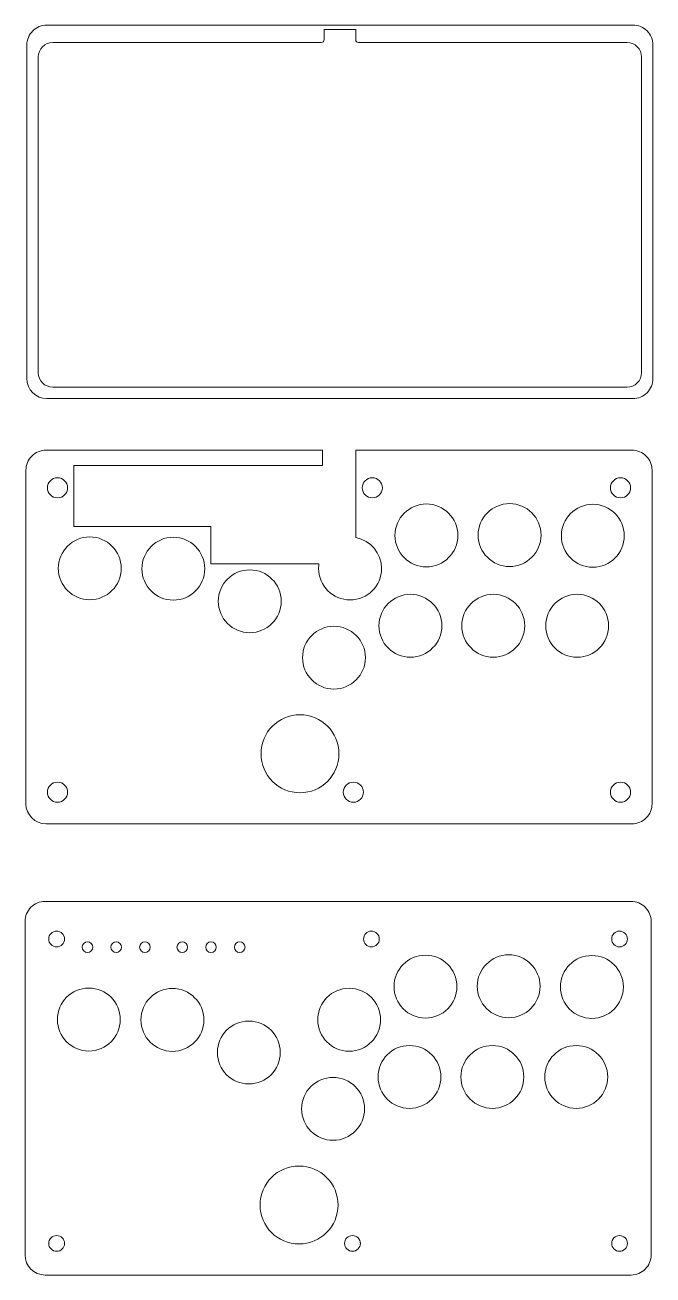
# Model space of a CAD drawing. Header units: millimetres. Extents: x 255 to 531, y -575 to 202.
# Drawn here: x 283.7 to 502.3, y -574.6 to -139.3 of the extents above; entities that cross this region are included whole.
import ezdxf

# ---------------------------------------------------------------- set-up
doc = ezdxf.new("R2010")
doc.units = ezdxf.units.MM
doc.header["$MEASUREMENT"] = 0
doc.layers.add('Layer 1', color=7, linetype='Continuous')

msp = doc.modelspace()

# ---------------------------------------------------------------- linework, layer by layer
at = {"layer": 'Layer 1', "lineweight": 9}
for points, knots in [([(502.3035, -146.3444), (502.3035, -144.4879), (501.566, -142.7074), (500.2532, -141.3947), (498.9405, -140.0819), (497.16, -139.3444), (495.3035, -139.3444), (495.3035, -139.3444), (291.3035, -139.3444), (291.3035, -139.3444), (289.447, -139.3444), (287.6665, -140.0819), (286.3538, -141.3947), (285.041, -142.7074), (284.3035, -144.4879), (284.3035, -146.3444), (284.3035, -146.3444), (284.3035, -262.4444), (284.3035, -262.4444), (284.3035, -262.4444), (284.3035, -262.4444), (284.3035, -262.4444), (284.3035, -266.3104), (287.4375, -269.4444), (291.3035, -269.4444), (291.3035, -269.4444), (495.3035, -269.4444), (495.3035, -269.4444), (497.16, -269.4444), (498.9405, -268.7069), (500.2532, -267.3941), (501.566, -266.0814), (502.3035, -264.3009), (502.3035, -262.4444), (502.3035, -262.4444), (502.3035, -146.3444), (502.3035, -146.3444)], [0, 0, 0, 0, 0.08333333, 0.08333333, 0.08333333, 0.16666667, 0.16666667, 0.16666667, 0.25, 0.25, 0.25, 0.33333333, 0.33333333, 0.33333333, 0.41666667, 0.41666667, 0.41666667, 0.5, 0.5, 0.5, 0.58333333, 0.58333333, 0.58333333, 0.66666667, 0.66666667, 0.66666667, 0.75, 0.75, 0.75, 0.83333333, 0.83333333, 0.83333333, 0.91666667, 0.91666667, 0.91666667, 1, 1, 1, 1]), ([(398.8035, -140.9444), (398.8035, -140.9444), (398.8035, -144.4444), (398.8035, -144.4444), (398.8035, -144.9967), (399.2512, -145.4444), (399.8035, -145.4444), (399.8035, -145.4444), (493.3035, -145.4444), (493.3035, -145.4444), (494.6296, -145.4444), (495.9014, -145.9712), (496.839, -146.9089), (497.7767, -147.8465), (498.3035, -149.1183), (498.3035, -150.4444), (498.3035, -150.4444), (498.3035, -260.4444), (498.3035, -260.4444), (498.3035, -261.7705), (497.7767, -263.0423), (496.839, -263.9799), (495.9014, -264.9176), (494.6296, -265.4444), (493.3035, -265.4444), (493.3035, -265.4444), (293.3035, -265.4444), (293.3035, -265.4444), (290.5421, -265.4444), (288.3035, -263.2058), (288.3035, -260.4444), (288.3035, -260.4444), (288.3035, -150.4444), (288.3035, -150.4444), (288.3035, -149.1183), (288.8303, -147.8465), (289.768, -146.9089), (290.7056, -145.9712), (291.9774, -145.4444), (293.3035, -145.4444), (293.3035, -145.4444), (386.8035, -145.4444), (386.8035, -145.4444), (387.0687, -145.4444), (387.3231, -145.339), (387.5106, -145.1515), (387.6981, -144.964), (387.8035, -144.7096), (387.8035, -144.4444), (387.8035, -144.4444), (387.8035, -140.9444), (387.8035, -140.9444), (387.8035, -140.9444), (398.8035, -140.9444), (398.8035, -140.9444)], [0, 0, 0, 0, 0.05555556, 0.05555556, 0.05555556, 0.11111111, 0.11111111, 0.11111111, 0.16666667, 0.16666667, 0.16666667, 0.22222222, 0.22222222, 0.22222222, 0.27777778, 0.27777778, 0.27777778, 0.33333333, 0.33333333, 0.33333333, 0.38888889, 0.38888889, 0.38888889, 0.44444444, 0.44444444, 0.44444444, 0.5, 0.5, 0.5, 0.55555556, 0.55555556, 0.55555556, 0.61111111, 0.61111111, 0.61111111, 0.66666667, 0.66666667, 0.66666667, 0.72222222, 0.72222222, 0.72222222, 0.77777778, 0.77777778, 0.77777778, 0.83333333, 0.83333333, 0.83333333, 0.88888889, 0.88888889, 0.88888889, 0.94444444, 0.94444444, 0.94444444, 1, 1, 1, 1]), ([(386.0193, -326.9649), (386.0193, -326.9649), (382.5914, -326.9649), (382.5914, -326.9649), (382.5914, -326.9649), (374.3159, -326.9649), (374.3159, -326.9649), (374.3159, -326.9649), (348.375, -326.9649), (348.375, -326.9649), (348.375, -326.9649), (348.375, -313.9628), (348.375, -313.9628), (348.375, -313.9628), (300.6376, -313.9628), (300.6376, -313.9628), (300.6376, -313.9628), (300.6376, -292.701), (300.6376, -292.701), (300.6376, -292.701), (387.2485, -292.701), (387.2485, -292.701), (387.2485, -292.701), (387.2485, -287.4006), (387.2485, -287.4006), (387.2485, -287.4006), (290.9865, -287.4006), (290.9865, -287.4006), (289.13, -287.4006), (287.3495, -288.1381), (286.0368, -289.4509), (284.724, -290.7636), (283.9865, -292.5441), (283.9865, -294.4006), (283.9865, -294.4006), (283.9865, -410.5006), (283.9865, -410.5006)], [0, 0, 0, 0, 0.08333333, 0.08333333, 0.08333333, 0.16666667, 0.16666667, 0.16666667, 0.25, 0.25, 0.25, 0.33333333, 0.33333333, 0.33333333, 0.41666667, 0.41666667, 0.41666667, 0.5, 0.5, 0.5, 0.58333333, 0.58333333, 0.58333333, 0.66666667, 0.66666667, 0.66666667, 0.75, 0.75, 0.75, 0.83333333, 0.83333333, 0.83333333, 0.91666667, 0.91666667, 0.91666667, 1, 1, 1, 1]), ([(283.9865, -410.5006), (283.9865, -414.3666), (287.1205, -417.5006), (290.9865, -417.5006), (290.9865, -417.5006), (494.9865, -417.5006), (494.9865, -417.5006), (496.843, -417.5006), (498.6235, -416.7631), (499.9362, -415.4503), (501.249, -414.1376), (501.9865, -412.3571), (501.9865, -410.5006), (501.9865, -410.5006), (501.9865, -294.4006), (501.9865, -294.4006), (501.9865, -292.5441), (501.249, -290.7636), (499.9362, -289.4509), (498.6235, -288.1381), (496.843, -287.4006), (494.9865, -287.4006), (494.9865, -287.4006), (398.8753, -287.4006), (398.8753, -287.4006), (398.8753, -287.4006), (398.8753, -293.061), (398.8753, -293.061), (398.8753, -293.061), (398.8753, -297.1891), (398.8753, -297.1891), (398.8753, -297.1891), (398.8753, -303.8208), (398.8753, -303.8208), (398.8753, -303.8208), (398.8753, -310.4526), (398.8753, -310.4526), (398.8753, -310.4526), (398.8753, -317.8481), (398.8753, -317.8481)], [0, 0, 0, 0, 0.07692308, 0.07692308, 0.07692308, 0.15384615, 0.15384615, 0.15384615, 0.23076923, 0.23076923, 0.23076923, 0.30769231, 0.30769231, 0.30769231, 0.38461538, 0.38461538, 0.38461538, 0.46153846, 0.46153846, 0.46153846, 0.53846154, 0.53846154, 0.53846154, 0.61538462, 0.61538462, 0.61538462, 0.69230769, 0.69230769, 0.69230769, 0.76923077, 0.76923077, 0.76923077, 0.84615385, 0.84615385, 0.84615385, 0.92307692, 0.92307692, 0.92307692, 1, 1, 1, 1]), ([(298.4865, -300.5006), (298.4865, -298.5676), (296.9195, -297.0006), (294.9865, -297.0006), (293.0535, -297.0006), (291.4865, -298.5676), (291.4865, -300.5006), (291.4865, -302.4336), (293.0535, -304.0006), (294.9865, -304.0006), (296.9195, -304.0006), (298.4865, -302.4336), (298.4865, -300.5006)], [0, 0, 0, 0, 0.25, 0.25, 0.25, 0.5, 0.5, 0.5, 0.75, 0.75, 0.75, 1, 1, 1, 1]), ([(408.0865, -300.5006), (408.0865, -298.5676), (406.5195, -297.0006), (404.5865, -297.0006), (402.6535, -297.0006), (401.0865, -298.5676), (401.0865, -300.5006), (401.0865, -302.4336), (402.6535, -304.0006), (404.5865, -304.0006), (406.5195, -304.0006), (408.0865, -302.4336), (408.0865, -300.5006)], [0, 0, 0, 0, 0.25, 0.25, 0.25, 0.5, 0.5, 0.5, 0.75, 0.75, 0.75, 1, 1, 1, 1]), ([(494.4865, -300.5006), (494.4865, -298.5676), (492.9195, -297.0006), (490.9865, -297.0006), (489.0535, -297.0006), (487.4865, -298.5676), (487.4865, -300.5006), (487.4865, -302.4336), (489.0535, -304.0006), (490.9865, -304.0006), (492.9195, -304.0006), (494.4865, -302.4336), (494.4865, -300.5006)], [0, 0, 0, 0, 0.25, 0.25, 0.25, 0.5, 0.5, 0.5, 0.75, 0.75, 0.75, 1, 1, 1, 1]), ([(434.3565, -317.0806), (434.3565, -311.0331), (429.454, -306.1306), (423.4065, -306.1306), (417.359, -306.1306), (412.4565, -311.0331), (412.4565, -317.0806), (412.4565, -323.1281), (417.3589, -328.0306), (423.4065, -328.0306), (429.454, -328.0306), (434.3565, -323.1282), (434.3565, -317.0807), (434.3565, -317.0807), (434.3565, -317.0806), (434.3565, -317.0806)], [0, 0, 0, 0, 0.2, 0.2, 0.2, 0.4, 0.4, 0.4, 0.6, 0.6, 0.6, 0.8, 0.8, 0.8, 1, 1, 1, 1]), ([(463.3265, -316.9606), (463.3265, -310.9131), (458.424, -306.0106), (452.3765, -306.0106), (446.329, -306.0106), (441.4265, -310.9131), (441.4265, -316.9606), (441.4265, -323.0081), (446.3289, -327.9106), (452.3765, -327.9106), (458.424, -327.9106), (463.3265, -323.0082), (463.3265, -316.9607), (463.3265, -316.9607), (463.3265, -316.9606), (463.3265, -316.9606)], [0, 0, 0, 0, 0.2, 0.2, 0.2, 0.4, 0.4, 0.4, 0.6, 0.6, 0.6, 0.8, 0.8, 0.8, 1, 1, 1, 1]), ([(492.2965, -317.2006), (492.2965, -311.1531), (487.394, -306.2506), (481.3465, -306.2506), (475.299, -306.2506), (470.3965, -311.1531), (470.3965, -317.2006), (470.3965, -323.2481), (475.2989, -328.1506), (481.3465, -328.1506), (487.394, -328.1506), (492.2965, -323.2482), (492.2965, -317.2007), (492.2965, -317.2007), (492.2965, -317.2006), (492.2965, -317.2006)], [0, 0, 0, 0, 0.2, 0.2, 0.2, 0.4, 0.4, 0.4, 0.6, 0.6, 0.6, 0.8, 0.8, 0.8, 1, 1, 1, 1]), ([(317.1615, -328.5506), (317.1615, -322.5031), (312.259, -317.6006), (306.2115, -317.6006), (300.164, -317.6006), (295.2615, -322.5031), (295.2615, -328.5506), (295.2615, -334.5981), (300.1639, -339.5006), (306.2115, -339.5006), (312.259, -339.5006), (317.1615, -334.5982), (317.1615, -328.5507), (317.1615, -328.5507), (317.1615, -328.5506), (317.1615, -328.5506)], [0, 0, 0, 0, 0.2, 0.2, 0.2, 0.4, 0.4, 0.4, 0.6, 0.6, 0.6, 0.8, 0.8, 0.8, 1, 1, 1, 1]), ([(346.2565, -328.6706), (346.2565, -322.6231), (341.354, -317.7206), (335.3065, -317.7206), (329.259, -317.7206), (324.3565, -322.6231), (324.3565, -328.6706), (324.3565, -334.7181), (329.2589, -339.6206), (335.3065, -339.6206), (341.354, -339.6206), (346.2565, -334.7182), (346.2565, -328.6707), (346.2565, -328.6707), (346.2565, -328.6706), (346.2565, -328.6706)], [0, 0, 0, 0, 0.2, 0.2, 0.2, 0.4, 0.4, 0.4, 0.6, 0.6, 0.6, 0.8, 0.8, 0.8, 1, 1, 1, 1]), ([(398.8752, -317.8482), (403.9534, -318.7995), (407.7965, -323.2563), (407.7965, -328.6106), (407.7965, -334.6582), (402.894, -339.5606), (396.8465, -339.5606), (390.7989, -339.5606), (385.8965, -334.6581), (385.8965, -328.6106), (385.8965, -328.0512), (385.9384, -327.5017), (386.0194, -326.9649)], [0, 0, 0, 0, 0.25, 0.25, 0.25, 0.5, 0.5, 0.5, 0.75, 0.75, 0.75, 1, 1, 1, 1]), ([(372.8565, -340.0206), (372.8565, -333.9731), (367.954, -329.0706), (361.9065, -329.0706), (355.859, -329.0706), (350.9565, -333.9731), (350.9565, -340.0206), (350.9565, -346.0681), (355.8589, -350.9706), (361.9065, -350.9706), (367.954, -350.9706), (372.8565, -346.0682), (372.8565, -340.0207), (372.8565, -340.0207), (372.8565, -340.0206), (372.8565, -340.0206)], [0, 0, 0, 0, 0.2, 0.2, 0.2, 0.4, 0.4, 0.4, 0.6, 0.6, 0.6, 0.8, 0.8, 0.8, 1, 1, 1, 1]), ([(428.7965, -348.5406), (428.7965, -342.4931), (423.894, -337.5906), (417.8465, -337.5906), (411.799, -337.5906), (406.8965, -342.4931), (406.8965, -348.5406), (406.8965, -354.5881), (411.7989, -359.4906), (417.8465, -359.4906), (423.894, -359.4906), (428.7965, -354.5882), (428.7965, -348.5407), (428.7965, -348.5407), (428.7965, -348.5406), (428.7965, -348.5406)], [0, 0, 0, 0, 0.2, 0.2, 0.2, 0.4, 0.4, 0.4, 0.6, 0.6, 0.6, 0.8, 0.8, 0.8, 1, 1, 1, 1]), ([(457.6465, -348.5406), (457.6465, -342.4931), (452.744, -337.5906), (446.6965, -337.5906), (440.649, -337.5906), (435.7465, -342.4931), (435.7465, -348.5406), (435.7465, -354.5881), (440.6489, -359.4906), (446.6965, -359.4906), (452.744, -359.4906), (457.6465, -354.5882), (457.6465, -348.5407), (457.6465, -348.5407), (457.6465, -348.5406), (457.6465, -348.5406)], [0, 0, 0, 0, 0.2, 0.2, 0.2, 0.4, 0.4, 0.4, 0.6, 0.6, 0.6, 0.8, 0.8, 0.8, 1, 1, 1, 1]), ([(486.8565, -348.5406), (486.8565, -342.4931), (481.954, -337.5906), (475.9065, -337.5906), (469.859, -337.5906), (464.9565, -342.4931), (464.9565, -348.5406), (464.9565, -354.5881), (469.8589, -359.4906), (475.9065, -359.4906), (481.954, -359.4906), (486.8565, -354.5882), (486.8565, -348.5407), (486.8565, -348.5407), (486.8565, -348.5406), (486.8565, -348.5406)], [0, 0, 0, 0, 0.2, 0.2, 0.2, 0.4, 0.4, 0.4, 0.6, 0.6, 0.6, 0.8, 0.8, 0.8, 1, 1, 1, 1]), ([(402.1865, -359.6506), (402.1865, -353.6031), (397.284, -348.7006), (391.2365, -348.7006), (385.189, -348.7006), (380.2865, -353.6031), (380.2865, -359.6506), (380.2865, -365.6981), (385.1889, -370.6006), (391.2365, -370.6006), (397.284, -370.6006), (402.1865, -365.6982), (402.1865, -359.6507), (402.1865, -359.6507), (402.1865, -359.6506), (402.1865, -359.6506)], [0, 0, 0, 0, 0.2, 0.2, 0.2, 0.4, 0.4, 0.4, 0.6, 0.6, 0.6, 0.8, 0.8, 0.8, 1, 1, 1, 1]), ([(392.9815, -393.1206), (392.9815, -385.6233), (386.9038, -379.5456), (379.4065, -379.5456), (371.9093, -379.5456), (365.8315, -385.6233), (365.8315, -393.1206), (365.8315, -400.6178), (371.9092, -406.6956), (379.4064, -406.6956), (386.9037, -406.6956), (392.9815, -400.6179), (392.9815, -393.1207), (392.9815, -393.1207), (392.9815, -393.1206), (392.9815, -393.1206)], [0, 0, 0, 0, 0.2, 0.2, 0.2, 0.4, 0.4, 0.4, 0.6, 0.6, 0.6, 0.8, 0.8, 0.8, 1, 1, 1, 1]), ([(298.4865, -406.5006), (298.4865, -404.5676), (296.9195, -403.0006), (294.9865, -403.0006), (293.0535, -403.0006), (291.4865, -404.5676), (291.4865, -406.5006), (291.4865, -408.4336), (293.0535, -410.0006), (294.9865, -410.0006), (296.9195, -410.0006), (298.4865, -408.4336), (298.4865, -406.5006)], [0, 0, 0, 0, 0.25, 0.25, 0.25, 0.5, 0.5, 0.5, 0.75, 0.75, 0.75, 1, 1, 1, 1]), ([(401.4865, -406.5006), (401.4865, -404.5676), (399.9195, -403.0006), (397.9865, -403.0006), (396.0535, -403.0006), (394.4865, -404.5676), (394.4865, -406.5006), (394.4865, -408.4336), (396.0535, -410.0006), (397.9865, -410.0006), (399.9195, -410.0006), (401.4865, -408.4336), (401.4865, -406.5006)], [0, 0, 0, 0, 0.25, 0.25, 0.25, 0.5, 0.5, 0.5, 0.75, 0.75, 0.75, 1, 1, 1, 1]), ([(494.4865, -406.5006), (494.4865, -404.5676), (492.9195, -403.0006), (490.9865, -403.0006), (489.0535, -403.0006), (487.4865, -404.5676), (487.4865, -406.5006), (487.4865, -408.4336), (489.0535, -410.0006), (490.9865, -410.0006), (492.9195, -410.0006), (494.4865, -408.4336), (494.4865, -406.5006)], [0, 0, 0, 0, 0.25, 0.25, 0.25, 0.5, 0.5, 0.5, 0.75, 0.75, 0.75, 1, 1, 1, 1]), ([(494.668, -444.5216), (496.5245, -444.5216), (498.305, -445.2591), (499.6177, -446.5719), (500.9305, -447.8846), (501.668, -449.6651), (501.668, -451.5216), (501.668, -451.5216), (501.668, -567.6216), (501.668, -567.6216), (501.668, -569.4781), (500.9305, -571.2586), (499.6177, -572.5713), (498.305, -573.8841), (496.5245, -574.6216), (494.668, -574.6216), (494.668, -574.6216), (290.668, -574.6216), (290.668, -574.6216), (286.802, -574.6216), (283.668, -571.4876), (283.668, -567.6216), (283.668, -567.6216), (283.668, -451.5216), (283.668, -451.5216), (283.668, -449.6651), (284.4055, -447.8846), (285.7183, -446.5719), (287.031, -445.2591), (288.8115, -444.5216), (290.668, -444.5216), (290.668, -444.5216), (494.668, -444.5216), (494.668, -444.5216)], [0, 0, 0, 0, 0.09090909, 0.09090909, 0.09090909, 0.18181818, 0.18181818, 0.18181818, 0.27272727, 0.27272727, 0.27272727, 0.36363636, 0.36363636, 0.36363636, 0.45454545, 0.45454545, 0.45454545, 0.54545455, 0.54545455, 0.54545455, 0.63636364, 0.63636364, 0.63636364, 0.72727273, 0.72727273, 0.72727273, 0.81818182, 0.81818182, 0.81818182, 0.90909091, 0.90909091, 0.90909091, 1, 1, 1, 1]), ([(297.418, -457.6216), (297.418, -456.1028), (296.1868, -454.8716), (294.668, -454.8716), (293.1492, -454.8716), (291.918, -456.1028), (291.918, -457.6216), (291.918, -459.1404), (293.1492, -460.3716), (294.668, -460.3716), (296.1868, -460.3716), (297.418, -459.1404), (297.418, -457.6216)], [0, 0, 0, 0, 0.25, 0.25, 0.25, 0.5, 0.5, 0.5, 0.75, 0.75, 0.75, 1, 1, 1, 1]), ([(407.018, -457.6216), (407.018, -456.1028), (405.7868, -454.8716), (404.268, -454.8716), (402.7492, -454.8716), (401.518, -456.1028), (401.518, -457.6216), (401.518, -459.1404), (402.7492, -460.3716), (404.268, -460.3716), (405.7868, -460.3716), (407.018, -459.1404), (407.018, -457.6216)], [0, 0, 0, 0, 0.25, 0.25, 0.25, 0.5, 0.5, 0.5, 0.75, 0.75, 0.75, 1, 1, 1, 1]), ([(493.418, -457.6216), (493.418, -456.1028), (492.1868, -454.8716), (490.668, -454.8716), (489.1492, -454.8716), (487.918, -456.1028), (487.918, -457.6216), (487.918, -459.1404), (489.1492, -460.3716), (490.668, -460.3716), (492.1868, -460.3716), (493.418, -459.1404), (493.418, -457.6216)], [0, 0, 0, 0, 0.25, 0.25, 0.25, 0.5, 0.5, 0.5, 0.75, 0.75, 0.75, 1, 1, 1, 1]), ([(307.268, -460.4716), (307.268, -459.4499), (306.4397, -458.6216), (305.418, -458.6216), (304.3963, -458.6216), (303.568, -459.4499), (303.568, -460.4716), (303.568, -461.4933), (304.3963, -462.3216), (305.418, -462.3216), (306.4397, -462.3216), (307.268, -461.4933), (307.268, -460.4716)], [0, 0, 0, 0, 0.25, 0.25, 0.25, 0.5, 0.5, 0.5, 0.75, 0.75, 0.75, 1, 1, 1, 1]), ([(317.268, -460.4716), (317.268, -459.4499), (316.4397, -458.6216), (315.418, -458.6216), (314.3963, -458.6216), (313.568, -459.4499), (313.568, -460.4716), (313.568, -461.4933), (314.3963, -462.3216), (315.418, -462.3216), (316.4397, -462.3216), (317.268, -461.4933), (317.268, -460.4716)], [0, 0, 0, 0, 0.25, 0.25, 0.25, 0.5, 0.5, 0.5, 0.75, 0.75, 0.75, 1, 1, 1, 1]), ([(327.268, -460.4716), (327.268, -459.4499), (326.4397, -458.6216), (325.418, -458.6216), (324.3963, -458.6216), (323.568, -459.4499), (323.568, -460.4716), (323.568, -461.4933), (324.3963, -462.3216), (325.418, -462.3216), (326.4397, -462.3216), (327.268, -461.4933), (327.268, -460.4716)], [0, 0, 0, 0, 0.25, 0.25, 0.25, 0.5, 0.5, 0.5, 0.75, 0.75, 0.75, 1, 1, 1, 1]), ([(340.268, -460.4716), (340.268, -459.4499), (339.4397, -458.6216), (338.418, -458.6216), (337.3963, -458.6216), (336.568, -459.4499), (336.568, -460.4716), (336.568, -461.4933), (337.3963, -462.3216), (338.418, -462.3216), (339.4397, -462.3216), (340.268, -461.4933), (340.268, -460.4716)], [0, 0, 0, 0, 0.25, 0.25, 0.25, 0.5, 0.5, 0.5, 0.75, 0.75, 0.75, 1, 1, 1, 1]), ([(350.268, -460.4716), (350.268, -459.4499), (349.4397, -458.6216), (348.418, -458.6216), (347.3963, -458.6216), (346.568, -459.4499), (346.568, -460.4716), (346.568, -461.4933), (347.3963, -462.3216), (348.418, -462.3216), (349.4397, -462.3216), (350.268, -461.4933), (350.268, -460.4716)], [0, 0, 0, 0, 0.25, 0.25, 0.25, 0.5, 0.5, 0.5, 0.75, 0.75, 0.75, 1, 1, 1, 1]), ([(360.268, -460.4716), (360.268, -459.4499), (359.4397, -458.6216), (358.418, -458.6216), (357.3963, -458.6216), (356.568, -459.4499), (356.568, -460.4716), (356.568, -461.4933), (357.3963, -462.3216), (358.418, -462.3216), (359.4397, -462.3216), (360.268, -461.4933), (360.268, -460.4716)], [0, 0, 0, 0, 0.25, 0.25, 0.25, 0.5, 0.5, 0.5, 0.75, 0.75, 0.75, 1, 1, 1, 1]), ([(434.038, -474.2016), (434.038, -468.1541), (429.1355, -463.2516), (423.088, -463.2516), (417.0405, -463.2516), (412.138, -468.1541), (412.138, -474.2016), (412.138, -480.2491), (417.0404, -485.1516), (423.088, -485.1516), (429.1355, -485.1516), (434.038, -480.2492), (434.038, -474.2016)], [0, 0, 0, 0, 0.25, 0.25, 0.25, 0.5, 0.5, 0.5, 0.75, 0.75, 0.75, 1, 1, 1, 1]), ([(463.008, -474.0816), (463.008, -468.0341), (458.1055, -463.1316), (452.058, -463.1316), (446.0105, -463.1316), (441.108, -468.0341), (441.108, -474.0816), (441.108, -480.1291), (446.0104, -485.0316), (452.058, -485.0316), (458.1055, -485.0316), (463.008, -480.1292), (463.008, -474.0816)], [0, 0, 0, 0, 0.25, 0.25, 0.25, 0.5, 0.5, 0.5, 0.75, 0.75, 0.75, 1, 1, 1, 1]), ([(491.978, -474.3216), (491.978, -468.2741), (487.0755, -463.3716), (481.028, -463.3716), (474.9805, -463.3716), (470.078, -468.2741), (470.078, -474.3216), (470.078, -480.3691), (474.9804, -485.2716), (481.028, -485.2716), (487.0755, -485.2716), (491.978, -480.3692), (491.978, -474.3216)], [0, 0, 0, 0, 0.25, 0.25, 0.25, 0.5, 0.5, 0.5, 0.75, 0.75, 0.75, 1, 1, 1, 1]), ([(316.843, -485.6716), (316.843, -479.6241), (311.9405, -474.7216), (305.893, -474.7216), (299.8455, -474.7216), (294.943, -479.6241), (294.943, -485.6716), (294.943, -491.7191), (299.8454, -496.6216), (305.893, -496.6216), (311.9405, -496.6216), (316.843, -491.7192), (316.843, -485.6716)], [0, 0, 0, 0, 0.25, 0.25, 0.25, 0.5, 0.5, 0.5, 0.75, 0.75, 0.75, 1, 1, 1, 1]), ([(345.938, -485.7916), (345.938, -479.7441), (341.0355, -474.8416), (334.988, -474.8416), (328.9405, -474.8416), (324.038, -479.7441), (324.038, -485.7916), (324.038, -491.8391), (328.9404, -496.7416), (334.988, -496.7416), (341.0355, -496.7416), (345.938, -491.8392), (345.938, -485.7916)], [0, 0, 0, 0, 0.25, 0.25, 0.25, 0.5, 0.5, 0.5, 0.75, 0.75, 0.75, 1, 1, 1, 1]), ([(407.478, -485.7316), (407.478, -479.6841), (402.5755, -474.7816), (396.528, -474.7816), (390.4805, -474.7816), (385.578, -479.6841), (385.578, -485.7316), (385.578, -491.7791), (390.4804, -496.6816), (396.528, -496.6816), (402.5755, -496.6816), (407.478, -491.7792), (407.478, -485.7316)], [0, 0, 0, 0, 0.25, 0.25, 0.25, 0.5, 0.5, 0.5, 0.75, 0.75, 0.75, 1, 1, 1, 1]), ([(372.538, -497.1416), (372.538, -491.0941), (367.6355, -486.1916), (361.588, -486.1916), (355.5405, -486.1916), (350.638, -491.0941), (350.638, -497.1416), (350.638, -503.1891), (355.5404, -508.0916), (361.588, -508.0916), (367.6355, -508.0916), (372.538, -503.1892), (372.538, -497.1416)], [0, 0, 0, 0, 0.25, 0.25, 0.25, 0.5, 0.5, 0.5, 0.75, 0.75, 0.75, 1, 1, 1, 1]), ([(428.478, -505.6616), (428.478, -499.6141), (423.5755, -494.7116), (417.528, -494.7116), (411.4805, -494.7116), (406.578, -499.6141), (406.578, -505.6616), (406.578, -511.7091), (411.4804, -516.6116), (417.528, -516.6116), (423.5755, -516.6116), (428.478, -511.7092), (428.478, -505.6616)], [0, 0, 0, 0, 0.25, 0.25, 0.25, 0.5, 0.5, 0.5, 0.75, 0.75, 0.75, 1, 1, 1, 1]), ([(457.328, -505.6616), (457.328, -499.6141), (452.4255, -494.7116), (446.378, -494.7116), (440.3305, -494.7116), (435.428, -499.6141), (435.428, -505.6616), (435.428, -511.7091), (440.3304, -516.6116), (446.378, -516.6116), (452.4255, -516.6116), (457.328, -511.7092), (457.328, -505.6616)], [0, 0, 0, 0, 0.25, 0.25, 0.25, 0.5, 0.5, 0.5, 0.75, 0.75, 0.75, 1, 1, 1, 1]), ([(486.538, -505.6616), (486.538, -499.6141), (481.6355, -494.7116), (475.588, -494.7116), (469.5405, -494.7116), (464.638, -499.6141), (464.638, -505.6616), (464.638, -511.7091), (469.5404, -516.6116), (475.588, -516.6116), (481.6355, -516.6116), (486.538, -511.7092), (486.538, -505.6616)], [0, 0, 0, 0, 0.25, 0.25, 0.25, 0.5, 0.5, 0.5, 0.75, 0.75, 0.75, 1, 1, 1, 1]), ([(401.868, -516.7716), (401.868, -510.7241), (396.9655, -505.8216), (390.918, -505.8216), (384.8705, -505.8216), (379.968, -510.7241), (379.968, -516.7716), (379.968, -522.8191), (384.8704, -527.7216), (390.918, -527.7216), (396.9655, -527.7216), (401.868, -522.8192), (401.868, -516.7716)], [0, 0, 0, 0, 0.25, 0.25, 0.25, 0.5, 0.5, 0.5, 0.75, 0.75, 0.75, 1, 1, 1, 1]), ([(392.663, -550.2416), (392.663, -542.7443), (386.5853, -536.6666), (379.088, -536.6666), (371.5908, -536.6666), (365.513, -542.7443), (365.513, -550.2416), (365.513, -557.7388), (371.5907, -563.8166), (379.0879, -563.8166), (386.5852, -563.8166), (392.663, -557.7389), (392.663, -550.2416)], [0, 0, 0, 0, 0.25, 0.25, 0.25, 0.5, 0.5, 0.5, 0.75, 0.75, 0.75, 1, 1, 1, 1]), ([(297.418, -563.6216), (297.418, -562.1028), (296.1868, -560.8716), (294.668, -560.8716), (293.1492, -560.8716), (291.918, -562.1028), (291.918, -563.6216), (291.918, -565.1404), (293.1492, -566.3716), (294.668, -566.3716), (296.1868, -566.3716), (297.418, -565.1404), (297.418, -563.6216)], [0, 0, 0, 0, 0.25, 0.25, 0.25, 0.5, 0.5, 0.5, 0.75, 0.75, 0.75, 1, 1, 1, 1]), ([(400.418, -563.6216), (400.418, -562.1028), (399.1868, -560.8716), (397.668, -560.8716), (396.1492, -560.8716), (394.918, -562.1028), (394.918, -563.6216), (394.918, -565.1404), (396.1492, -566.3716), (397.668, -566.3716), (399.1868, -566.3716), (400.418, -565.1404), (400.418, -563.6216)], [0, 0, 0, 0, 0.25, 0.25, 0.25, 0.5, 0.5, 0.5, 0.75, 0.75, 0.75, 1, 1, 1, 1]), ([(493.418, -563.6216), (493.418, -562.1028), (492.1868, -560.8716), (490.668, -560.8716), (489.1492, -560.8716), (487.918, -562.1028), (487.918, -563.6216), (487.918, -565.1404), (489.1492, -566.3716), (490.668, -566.3716), (492.1868, -566.3716), (493.418, -565.1404), (493.418, -563.6216)], [0, 0, 0, 0, 0.25, 0.25, 0.25, 0.5, 0.5, 0.5, 0.75, 0.75, 0.75, 1, 1, 1, 1])]:
    msp.add_open_spline(points, degree=3, knots=knots, dxfattribs=at)

doc.saveas('drawing.dxf')
